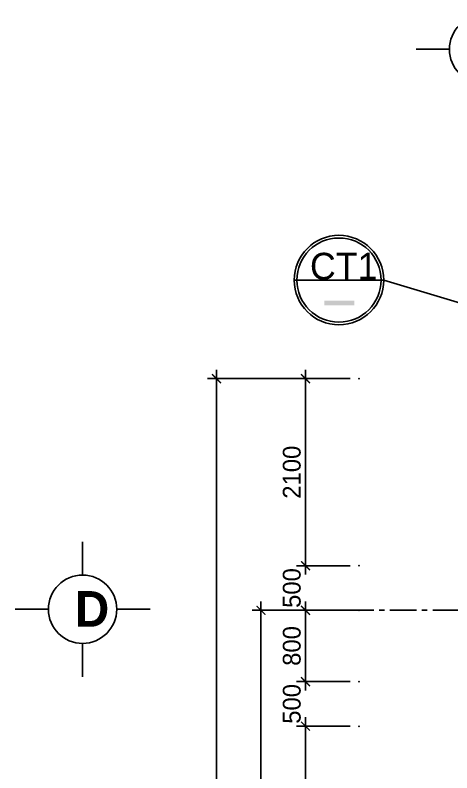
# Model space of a CAD drawing. Header units: inches. Extents: x -844707 to -690155, y -211546 to -175871.
# Drawn here: x -809077 to -804174, y -186416 to -177913 of the extents above; entities that cross this region are included whole.
import ezdxf

# ---------------------------------------------------------------- set-up
doc = ezdxf.new("R2010")
doc.units = ezdxf.units.IN
doc.header["$LTSCALE"] = 48
doc.header["$MEASUREMENT"] = 0
doc.linetypes.add('CENTER', pattern=[2, 1.25, -0.25, 0.25, -0.25])
doc.layers.add('DWGSHARE.com-DefPoints-DWGSHARE.com', color=7, linetype='Continuous', plot=False)
for name, color, linetype in [('DWGSHARE.com-DIM-DWGSHARE.com', 251, 'Continuous'), ('DWGSHARE.com-text-DWGSHARE.com', 3, 'Continuous'), ('DWGSHARE.com-truc-DWGSHARE.com', 250, 'CENTER'), ('DWGSHARE.com-V-DUNG-DWGSHARE.com', 44, 'Continuous')]:
    doc.layers.add(name, color=color, linetype=linetype)
doc.styles.add('AVO-B', font='')
doc.styles.add('VNI-AVO', font='')
doc.styles.get('AVO-B').set_extended_font_data('VNI-Avo', bold=True)
doc.styles.get('VNI-AVO').set_extended_font_data('VNI-Avo')
doc.dimstyles.new('tl1-100', dxfattribs={"dimtxt": 200, "dimasz": 100, "dimexe": 100, "dimexo": 100, "dimgap": 50, "dimtad": 1, "dimdec": 0, "dimzin": 0, "dimdsep": 46, "dimtxsty": 'VNI-AVO', "dimblk": 'ARCHTICK', "dimcen": 1, "dimdle": 100, "dimclrd": 256, "dimclre": 256, "dimclrt": 2, "dimadec": 0, "dimazin": 0, "dimtfac": 1, "dimtdec": 0, "dimtix": 1, "dimtofl": 0, "dimtmove": 2, "dimatfit": 3, "dimldrblk": 'ARCHTICK', "dimfxl": 1, "dimtolj": 2, "dimtzin": 0, "dimarcsym": 0})

# ---------------------------------------------------------------- blocks, each defined once
blk = doc.blocks.new('_ArchTick')
at = {"color": 0, "linetype": 'ByBlock', "const_width": 0.15}
blk.add_lwpolyline([(-0.5, -0.5), (0.5, 0.5)], dxfattribs=at)
blk = doc.blocks.new('*D46')
at = {"layer": 'DWGSHARE.com-DefPoints-DWGSHARE.com', "color": 0, "transparency": 16777216}
for p in [(-806317.2, -184591.8), (-805217.2, -184591.8), (-805217.2, -190394.1)]:
    blk.add_point(p, dxfattribs=at)
at = {"layer": 'DWGSHARE.com-DIM-DWGSHARE.com', "lineweight": -2, "transparency": 16777216}
for p, q in [((-806317.2, -190494.1), (-806317.2, -184491.8)), ((-805317.2, -184591.8), (-806417.2, -184591.8)), ((-805317.2, -190394.1), (-806417.2, -190394.1))]:
    blk.add_line(p, q, dxfattribs=at)
at = {"layer": 'DWGSHARE.com-DIM-DWGSHARE.com', "lineweight": -2, "transparency": 16777216, "xscale": 100, "yscale": 100, "zscale": 100}
for p, rotation in [((-806317.2, -184591.8), 90), ((-806317.2, -190394.1), 270)]:
    blk.add_blockref('_ArchTick', p, dxfattribs=dict(at, rotation=rotation))
at = {"layer": 'DWGSHARE.com-DIM-DWGSHARE.com', "color": 2, "transparency": 16777216, "insert": (-806470.7, -187493), "char_height": 200, "attachment_point": 5, "rotation": 90, "style": 'VNI-AVO'}
blk.add_mtext('\\A2;5802', dxfattribs=at)
blk = doc.blocks.new('*D47')
at = {"layer": 'DWGSHARE.com-DefPoints-DWGSHARE.com', "color": 0, "transparency": 16777216}
for p in [(-806817.2, -181991.9), (-805217.2, -181991.9), (-805217.2, -204392.1)]:
    blk.add_point(p, dxfattribs=at)
at = {"layer": 'DWGSHARE.com-DIM-DWGSHARE.com', "lineweight": -2, "transparency": 16777216}
for p, q in [((-806817.2, -204492.1), (-806817.2, -181891.9)), ((-805317.2, -181991.9), (-806917.2, -181991.9)), ((-805317.2, -204392.1), (-806917.2, -204392.1))]:
    blk.add_line(p, q, dxfattribs=at)
at = {"layer": 'DWGSHARE.com-DIM-DWGSHARE.com', "lineweight": -2, "transparency": 16777216, "xscale": 100, "yscale": 100, "zscale": 100}
for p, rotation in [((-806817.2, -181991.9), 90), ((-806817.2, -204392.1), 270)]:
    blk.add_blockref('_ArchTick', p, dxfattribs=dict(at, rotation=rotation))
at = {"layer": 'DWGSHARE.com-DIM-DWGSHARE.com', "color": 2, "transparency": 16777216, "insert": (-806970.7, -193192), "char_height": 200, "attachment_point": 5, "rotation": 90, "style": 'VNI-AVO'}
blk.add_mtext('\\A2;22400', dxfattribs=at)
blk = doc.blocks.new('*D48')
at = {"layer": 'DWGSHARE.com-DefPoints-DWGSHARE.com', "color": 0, "transparency": 16777216}
for p in [(-805817.2, -184591.8), (-805217.2, -184591.8), (-805217.2, -185391.9)]:
    blk.add_point(p, dxfattribs=at)
at = {"layer": 'DWGSHARE.com-DIM-DWGSHARE.com', "lineweight": -2, "transparency": 16777216}
for p, q in [((-805817.2, -185491.9), (-805817.2, -184491.8)), ((-805317.2, -184591.8), (-805917.2, -184591.8)), ((-805317.2, -185391.9), (-805917.2, -185391.9))]:
    blk.add_line(p, q, dxfattribs=at)
at = {"layer": 'DWGSHARE.com-DIM-DWGSHARE.com', "lineweight": -2, "transparency": 16777216, "xscale": 100, "yscale": 100, "zscale": 100}
for p, rotation in [((-805817.2, -184591.8), 90), ((-805817.2, -185391.9), 270)]:
    blk.add_blockref('_ArchTick', p, dxfattribs=dict(at, rotation=rotation))
at = {"layer": 'DWGSHARE.com-DIM-DWGSHARE.com', "color": 2, "transparency": 16777216, "insert": (-805970.7, -184991.8), "char_height": 200, "attachment_point": 5, "rotation": 90, "style": 'VNI-AVO'}
blk.add_mtext('\\A2;800', dxfattribs=at)
blk = doc.blocks.new('*D82')
at = {"layer": 'DWGSHARE.com-DefPoints-DWGSHARE.com', "color": 0, "transparency": 16777216}
for p in [(-805817.2, -185892), (-805217.2, -185892), (-805217.2, -187692.1)]:
    blk.add_point(p, dxfattribs=at)
at = {"layer": 'DWGSHARE.com-DIM-DWGSHARE.com', "lineweight": -2, "transparency": 16777216}
for p, q in [((-805817.2, -187792.1), (-805817.2, -185792)), ((-805317.2, -185892), (-805917.2, -185892)), ((-805317.2, -187692.1), (-805917.2, -187692.1))]:
    blk.add_line(p, q, dxfattribs=at)
at = {"layer": 'DWGSHARE.com-DIM-DWGSHARE.com', "lineweight": -2, "transparency": 16777216, "xscale": 100, "yscale": 100, "zscale": 100}
for p, rotation in [((-805817.2, -185892), 90), ((-805817.2, -187692.1), 270)]:
    blk.add_blockref('_ArchTick', p, dxfattribs=dict(at, rotation=rotation))
at = {"layer": 'DWGSHARE.com-DIM-DWGSHARE.com', "color": 2, "transparency": 16777216, "insert": (-805970.7, -186792), "char_height": 200, "attachment_point": 5, "rotation": 90, "style": 'VNI-AVO'}
blk.add_mtext('\\A2;1800', dxfattribs=at)
blk = doc.blocks.new('*D83')
at = {"layer": 'DWGSHARE.com-DefPoints-DWGSHARE.com', "color": 0, "transparency": 16777216}
for p in [(-805817.2, -185391.9), (-805217.2, -185391.9), (-805217.2, -185892)]:
    blk.add_point(p, dxfattribs=at)
at = {"layer": 'DWGSHARE.com-DIM-DWGSHARE.com', "lineweight": -2, "transparency": 16777216}
for p, q in [((-805817.2, -185391.9), (-805817.2, -185291.9)), ((-805317.2, -185391.9), (-805917.2, -185391.9)), ((-805317.2, -185892), (-805917.2, -185892)), ((-805817.2, -185892), (-805817.2, -185992))]:
    blk.add_line(p, q, dxfattribs=at)
at = {"layer": 'DWGSHARE.com-DIM-DWGSHARE.com', "lineweight": -2, "transparency": 16777216, "xscale": 100, "yscale": 100, "zscale": 100}
for p, rotation in [((-805817.2, -185391.9), 270), ((-805817.2, -185892), 90)]:
    blk.add_blockref('_ArchTick', p, dxfattribs=dict(at, rotation=rotation))
at = {"layer": 'DWGSHARE.com-DIM-DWGSHARE.com', "color": 2, "transparency": 16777216, "insert": (-805970.7, -185641.9), "char_height": 200, "attachment_point": 5, "rotation": 90, "style": 'VNI-AVO'}
blk.add_mtext('\\A2;500', dxfattribs=at)
blk = doc.blocks.new('*D87')
at = {"layer": 'DWGSHARE.com-DefPoints-DWGSHARE.com', "color": 0, "transparency": 16777216}
for p in [(-805817.2, -181991.9), (-805217.2, -181991.9), (-805217.2, -184091.7)]:
    blk.add_point(p, dxfattribs=at)
at = {"layer": 'DWGSHARE.com-DIM-DWGSHARE.com', "lineweight": -2, "transparency": 16777216}
for p, q in [((-805817.2, -184191.7), (-805817.2, -181891.9)), ((-805317.2, -181991.9), (-805917.2, -181991.9)), ((-805317.2, -184091.7), (-805917.2, -184091.7))]:
    blk.add_line(p, q, dxfattribs=at)
at = {"layer": 'DWGSHARE.com-DIM-DWGSHARE.com', "lineweight": -2, "transparency": 16777216, "xscale": 100, "yscale": 100, "zscale": 100}
for p, rotation in [((-805817.2, -181991.9), 90), ((-805817.2, -184091.7), 270)]:
    blk.add_blockref('_ArchTick', p, dxfattribs=dict(at, rotation=rotation))
at = {"layer": 'DWGSHARE.com-DIM-DWGSHARE.com', "color": 2, "transparency": 16777216, "insert": (-805970.7, -183041.8), "char_height": 200, "attachment_point": 5, "rotation": 90, "style": 'VNI-AVO'}
blk.add_mtext('\\A2;2100', dxfattribs=at)
blk = doc.blocks.new('*D257')
at = {"layer": 'DWGSHARE.com-DefPoints-DWGSHARE.com', "color": 0, "transparency": 16777216}
for p in [(-805817.2, -184091.7), (-805217.2, -184091.7), (-805217.2, -184591.8)]:
    blk.add_point(p, dxfattribs=at)
at = {"layer": 'DWGSHARE.com-DIM-DWGSHARE.com', "lineweight": -2, "transparency": 16777216}
for p, q in [((-805817.2, -184091.7), (-805817.2, -183991.7)), ((-805317.2, -184091.7), (-805917.2, -184091.7)), ((-805317.2, -184591.8), (-805917.2, -184591.8)), ((-805817.2, -184591.8), (-805817.2, -184691.8))]:
    blk.add_line(p, q, dxfattribs=at)
at = {"layer": 'DWGSHARE.com-DIM-DWGSHARE.com', "lineweight": -2, "transparency": 16777216, "xscale": 100, "yscale": 100, "zscale": 100}
for p, rotation in [((-805817.2, -184091.7), 270), ((-805817.2, -184591.8), 90)]:
    blk.add_blockref('_ArchTick', p, dxfattribs=dict(at, rotation=rotation))
at = {"layer": 'DWGSHARE.com-DIM-DWGSHARE.com', "color": 2, "transparency": 16777216, "insert": (-805970.7, -184341.8), "char_height": 200, "attachment_point": 5, "rotation": 90, "style": 'VNI-AVO'}
blk.add_mtext('\\A2;500', dxfattribs=at)

msp = doc.modelspace()

# ---------------------------------------------------------------- linework, layer by layer
at = {"layer": 'DWGSHARE.com-DIM-DWGSHARE.com'}
for p, q in [((-804576.5, -178295.9), (-804202.5, -178295.9)), ((-804939.6, -180885.9), (-805944.1, -180885.9)), ((-802915.4, -181497.2), (-804939.6, -180885.9)), ((-808320.2, -183822.6), (-808320.2, -184196.6)), ((-809077.2, -184579.6), (-808703.2, -184579.6)), ((-807563.2, -184579.6), (-807937.2, -184579.6)), ((-808320.2, -185336.6), (-808320.2, -184962.6))]:
    msp.add_line(p, q, dxfattribs=at)
for centre in [(-803819.5, -178295.9), (-808320.2, -184579.6)]:
    msp.add_circle(centre, 383, dxfattribs=at)
at = {"layer": 'DWGSHARE.com-truc-DWGSHARE.com', "ltscale": 5}
msp.add_line((-779609.8, -184591.8), (-805848.8, -184591.8), dxfattribs=at)
at = {"layer": 'DWGSHARE.com-V-DUNG-DWGSHARE.com'}
msp.add_line((-805944.1, -180885.9), (-804939.6, -180885.9), dxfattribs=at)
for radius in [502.2, 472.2]:
    msp.add_circle((-805441.8, -180885.9), radius, dxfattribs=at)
msp.add_trace([(-805607.9, -181117.6), (-805607.9, -181167.6), (-805271, -181117.6), (-805271, -181167.6)], dxfattribs=at)

# ---------------------------------------------------------------- texts
at = {"layer": 'DWGSHARE.com-text-DWGSHARE.com', "style": 'VNI-AVO'}
msp.add_text('CT1', height=300, dxfattribs=at).set_placement((-805767.2, -180879.9))
at = {"layer": 'DWGSHARE.com-text-DWGSHARE.com', "color": 3, "style": 'AVO-B'}
msp.add_text('D', height=400, dxfattribs=at).set_placement((-808407.1, -184775.9))

# ---------------------------------------------------------------- dimensions: what is measured, and where the dimension line sits
at = {"layer": 'DWGSHARE.com-DIM-DWGSHARE.com'}
for base, p1, p2, angle, picture, middle in [((-806817.2, -181991.9), (-805217.2, -204392.1), (-805217.2, -181991.9), 270, '*D47', (-806970.7, -193192)), ((-805817.2, -184091.7), (-805217.2, -184591.8), (-805217.2, -184091.7), 90, '*D257', (-805970.7, -184341.8)), ((-805817.2, -185391.9), (-805217.2, -185892), (-805217.2, -185391.9), 90, '*D83', (-805970.7, -185641.9)), ((-805817.2, -185892), (-805217.2, -187692.1), (-805217.2, -185892), 90, '*D82', (-805970.7, -186792))]:
    dim = msp.add_linear_dim(base=base, p1=p1, p2=p2, angle=angle, dimstyle='tl1-100', dxfattribs=at)
    dim.commit()
    dim.dimension.update_dxf_attribs({"geometry": picture, "text_midpoint": middle})
for base, p1, p2, angle, picture, middle in [((-805817.2, -181991.9), (-805217.2, -184091.7), (-805217.2, -181991.9), 90, '*D87', (-805970.7, -183041.8)), ((-806317.2, -184591.8), (-805217.2, -190394.1), (-805217.2, -184591.8), 270, '*D46', (-806470.7, -187493)), ((-805817.2, -184591.8), (-805217.2, -185391.9), (-805217.2, -184591.8), 90, '*D48', (-805970.7, -184991.8))]:
    dim = msp.add_linear_dim(base=base, p1=p1, p2=p2, angle=angle, dimstyle='tl1-100', override={"dimtmove": 1}, dxfattribs=at)
    dim.commit()
    dim.dimension.update_dxf_attribs({"geometry": picture, "text_midpoint": middle})

doc.saveas('drawing.dxf')
